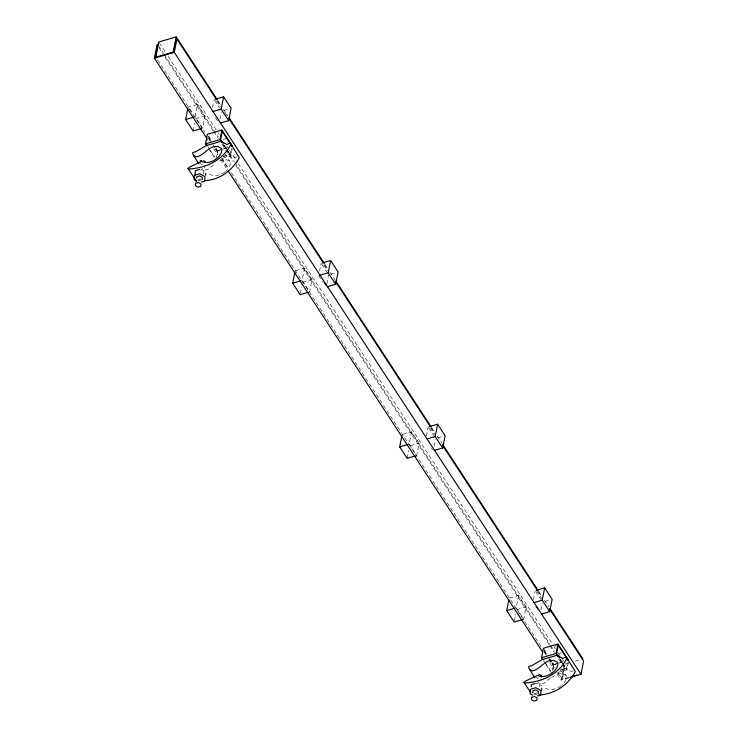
<?xml version="1.0" encoding="UTF-8"?>
<svg xmlns="http://www.w3.org/2000/svg" width="738" height="738" viewBox="0 0 738 738"><rect width="100%" height="100%" fill="white"/><g stroke="black" fill="none" stroke-linecap="round" stroke-linejoin="round"><path stroke-width="0.55" stroke-dasharray="3.69 2.77" d="M195.136 116.761L197.581 104.436L188.089 107.204M193.135 130.986L194.694 123.145M197.581 104.436L205.072 115.894L202.627 128.218L195.764 117.711M212.562 107.453L214.112 99.602M203.282 174.113L205.063 165.118M220.053 118.91L221.382 112.185M215.911 158.882L217.544 150.653L215.69 147.831M217.258 154.897L218.097 150.672L216.308 147.951M223.171 156.76L230.431 154.639L231.658 148.467M222.433 158.347L230.736 155.93L232.193 148.541M304.591 268.106L302.156 280.44L309.646 291.897L312.082 279.564L304.591 268.106L295.108 270.883M300.375 293.549L301.704 286.824M319.582 271.132L321.131 263.281M326.851 283.706L328.622 274.739M411.61 431.785L409.166 444.119L416.656 455.577L419.101 443.243L411.61 431.785L402.118 434.562M407.173 458.344L408.723 450.503M426.37 435.927L428.151 426.961M434.082 446.259L435.42 439.544M518.63 595.465L516.185 607.798L523.676 619.256L526.12 606.922L518.63 595.465L509.137 598.241M514.404 620.898L515.742 614.182M533.389 599.607L534.939 591.765M541.102 609.939L542.43 603.223M539.533 686.94L541.092 679.071M552.347 670.768L553.565 664.606L552.338 662.724M553.076 669.901L554.118 664.624L552.937 662.807M568.804 677.881L561.055 680.141L563.684 666.857L561.793 663.969M568.454 677.392L562.015 679.274L564.515 666.617L562.624 663.72M560.234 670.408L566.461 668.591L567.688 662.42M558.463 672.3L566.766 669.873L568.223 662.493M213.586 164.777L209.38 168.559L206.981 169.648L204.694 170.017L201.972 168.476M550.456 677.973L545.41 682.502L543.011 683.6L540.723 683.969L538.002 682.429M224.933 171.908C220.773 175.109 215.062 176.908 210.072 174.574L207.018 176.004M560.963 685.86C556.803 689.061 551.092 690.86 546.102 688.526L543.048 689.956M219.776 161.013L221.557 160.017L226.123 159.537L229.841 161.308L230.57 162.563L230.145 164.685A11.328 6.31 -33.2 0 1 227.461 169.592M551.351 677.475L556.701 674.467M197.876 180.303L200.93 178.873M533.906 694.246L536.95 692.816M237.129 156.843L235.468 157.581L229.38 154.463L223.079 156.299M573.158 670.787L571.498 671.534L565.409 668.416L560.151 669.947M195.579 118.661L205.072 115.894M223.715 110.451L230.044 108.597M223.116 139.464L227.267 138.255M217.544 150.653L222.728 149.141M223.762 148.836L226.88 147.932M218.097 150.672L222.239 149.463M223.282 149.159L227.424 147.951M201.234 180.007L199.371 180.552L196.723 179.048M302.598 282.34L312.082 279.564M330.735 274.121L337.054 272.276M410.669 445.706L419.101 443.243M437.745 437.8L444.073 435.955M516.628 609.699L526.12 606.922M544.764 601.479L551.092 599.634M555.133 646.211L558.242 645.307M559.146 653.416L561.221 652.807M553.565 664.606L562.9 661.875M554.118 664.624L558.269 663.416M559.312 663.111L561.387 662.503M568.703 663.01L565.437 663.969L562.43 679.144L558.011 672.401M575.234 661.1L580.677 659.514M563.684 666.857L564.515 666.617M534.598 683.702L536.757 683.074L541.858 685.971M537.264 693.96L535.401 694.504L532.744 693M557.587 673.969L562.153 673.49L565.871 675.261L566.6 676.506L566.175 678.637A11.328 6.31 -33.2 0 1 561.655 685.344M199.832 163.31L202.489 164.814M200.727 169.122L205.828 172.019M535.862 677.263L538.519 678.766M217.811 100.543L220.33 104.399M223.485 109.224L227.904 115.977M324.997 264.481L327.515 268.337M330.034 272.193L335.08 279.905M431.546 427.44L434.7 432.265M437.219 436.121L441.628 442.874M538.722 591.378L541.249 595.234M544.404 600.059L548.814 606.802M217.295 100.783L220.45 105.608M224.859 112.351L227.378 116.207M324.48 264.711L327.626 269.536M431.029 427.68L434.811 433.474M538.205 591.618L541.36 596.433M216.465 101.023L220.247 106.807M323.65 264.96L327.432 270.745M430.199 427.929L434.608 434.673M536.747 590.898L541.793 598.61M214.74 100.562L219.73 108.2M321.759 264.241L326.75 271.879M428.769 427.92L433.769 435.558M535.788 591.599L540.779 599.238M215.422 117.665L217.922 121.484M318.687 275.606L323.059 282.294M431.324 447.883L432.569 449.793M159.408 42.952L165.709 52.592M168.227 56.448L217.406 131.668M218.042 132.628L219.297 134.565M226.861 146.133L228.752 149.021M229.389 149.989L237.581 162.526M238.217 163.485L553.454 645.639M554.081 646.608L555.345 648.536M557.863 652.392L561.646 658.176M562.282 659.145L563.537 661.073M224.278 145.229L230.431 154.639M560.308 659.182L562.153 662.004M562.771 662.945L566.461 668.591M223.18 144.371L226.963 150.146M227.59 151.115L230.736 155.93M559.838 659.283L561.729 662.17M562.356 663.139L566.766 669.873M158.486 45.599L163.532 53.32M164.159 54.28L218.383 137.213M223.429 144.925L225.948 148.781M226.575 149.749L234.149 161.318M234.776 162.286L550.013 644.44M550.649 645.399L554.432 651.193M560.105 659.864L561.996 662.761M158.919 47.776L162.701 53.56M165.22 57.416L213.144 130.7M213.771 131.668L218.18 138.421M221.963 144.205L225.118 149.03M225.754 149.989L233.319 161.567M235.837 165.423L549.183 644.68M549.819 645.649L554.229 652.392M558.648 659.145L561.166 663.001M224.952 153.827L229.841 161.308M561.59 668.711L565.871 675.261M208.577 136.124L211.557 140.672M543.417 648.259L546.987 653.711M208.31 136.539L211.382 141.244M544.34 650.482L546.803 654.255M549.875 658.96L551.72 661.783M157.655 60.064L204.943 132.388M208.725 138.172L210.616 141.069M213.144 144.925L215.035 147.812M215.662 148.781L218.817 153.596M221.972 158.421L228.9 169.03M231.428 172.886L540.991 646.359M544.146 651.184L546.664 655.04M549.183 658.896L551.074 661.792M551.71 662.752L554.865 667.576M189.334 109.113L192.461 113.883M208.31 138.292L210.201 141.189M215.247 148.901L218.402 153.725M221.557 158.541L228.485 169.15M544.358 652.272L546.249 655.159M548.768 659.016L554.45 667.696M557.596 672.521L562.015 679.274M213.66 148.808L217.442 154.593M220.597 159.417L227.535 170.026M549.709 662.789L553.491 668.573M557.273 674.357L561.055 680.141M207.913 146.641L209.758 149.463M210.376 150.404L214.684 156.991M545.17 662.475L551.323 671.884M208.66 148.615L214.324 157.277M543.426 660.639L545.317 663.527M545.945 664.486L552.245 674.117M226.889 170.21A11.328 6.31 -33.2 0 1 225.625 171.391"/><path stroke-width="1.11" d="M195.044 175.164L195.33 170.699L199.647 169.436M196.769 178.273L196.871 176.723L199.666 175.912L202.323 177.415L202.175 179.74M205.616 175.376L205.754 173.135M531.222 686.884L531.36 684.643M532.744 693L532.901 690.676L535.696 689.864L538.353 691.368L538.196 693.683M541.369 677.17L541.471 675.621L538.814 674.117M541.572 690.445L541.72 688.203M206.723 138.2L154.399 58.164L157.028 44.88L157.858 44.64L155.349 57.287L173.605 51.964L176.114 39.308L176.945 39.068L216.031 98.855M155.764 57.167L158.771 41.983L176.197 36.9L217.184 99.584M173.19 52.084L176.197 36.9M569.911 677.558L580.972 674.329L174.316 52.352L176.945 39.068M201.575 128.523L193.135 130.986L185.644 119.528L187.867 108.32M206.769 145.718L205.515 143.799L207.387 134.307L221.917 130.072L232.618 146.438M206.677 140.737L207.083 138.679M220.219 123.08L228.66 120.617L221.16 109.159L223.605 96.835L215.173 99.298M221.926 142.443L220.035 139.556L221.917 130.072M228.66 120.617L231.095 108.292L223.605 96.835M308.585 292.202L300.154 294.665L292.663 283.207L294.886 271.999M327.238 286.759L335.67 284.296L328.179 272.839L330.624 260.514L322.183 262.977M335.67 284.296L338.115 271.971L330.624 260.514M415.605 455.881L407.173 458.344L399.682 446.887L401.896 435.678M434.248 450.438L442.689 447.975L435.199 436.518L437.634 424.193L429.202 426.656M442.689 447.975L445.125 435.651L437.634 424.193M522.624 619.56L514.183 622.023L506.692 610.566L508.916 599.357M541.268 614.117L549.699 611.654L542.209 600.197L544.653 587.872L536.222 590.335M549.699 611.654L552.144 599.33L544.653 587.872M542.799 659.671L541.544 657.752L543.417 648.259L557.946 644.016L568.647 660.39M557.956 656.396L556.065 653.508L557.946 644.016M580.972 674.329L583.601 661.045L549.561 608.97M196.557 181.539L187.996 168.439L189.315 167.203L201.511 161.484C206.797 163.956 212.793 161.779 217.064 158.292A11.328 6.31 -33.2 0 0 221.584 151.585L222.009 149.463L221.28 148.218L217.562 146.447C208.522 145.46 204.269 155.81 196.133 156.926L193.411 155.386L192.507 152.877L193.365 152.231L195.45 151.908L206.114 145.663L220.819 141.364L226.907 144.491L230.228 143.006L239.296 157.711C232.083 170.506 219.712 180.155 204.343 180.672M530.76 692.678L524.026 682.392L525.345 681.156L537.541 675.436C542.827 677.908 548.823 675.731 553.094 672.244A11.328 6.31 -33.2 0 0 557.614 665.538L558.039 663.416L557.31 662.17L553.592 660.39C544.552 659.412 540.299 669.753 532.163 670.879L529.441 669.338L528.537 666.829L529.395 666.174L531.48 665.851L542.144 659.606L556.849 655.316L562.937 658.434L566.258 656.949L575.326 671.663C567.863 685.427 554.173 694.467 538.14 695.095M154.399 58.164L174.316 52.352M185.644 119.528L194.085 117.065M212.728 111.623L221.16 109.159M205.515 143.799L220.035 139.556M199.989 160.985L201.852 160.441M201.391 182.074L204.629 181.133L204.915 176.659L199.804 173.762L194.417 175.33L194.131 179.804L196.677 181.253M292.663 283.207L301.095 280.744M319.748 275.302L328.179 272.839M399.682 446.887L408.114 444.424M426.758 438.981L435.199 436.518M506.692 610.566L515.133 608.103M533.777 602.66L542.209 600.197M541.544 657.752L556.065 653.508M532.439 684.329L534.598 683.702M571.138 676.608L577.042 674.883M537.421 696.026L540.659 695.076L540.945 690.611L535.834 687.715L530.447 689.283L530.152 693.757L532.707 695.205M187.996 168.439L189.085 168.974C206.391 168.024 222.738 160.257 230.736 144.62L230.228 143.006M524.026 682.392L525.115 682.927C542.421 681.977 558.767 674.209 566.766 658.564L566.258 656.949M203.67 160.672L205.441 161.677M229.158 117.905L324.36 263.512M336.344 281.833L430.918 426.481M442.892 444.802L538.094 590.409M550.078 608.73L582.863 658.877M228.642 118.145L323.216 262.783M335.19 281.104L430.392 426.721M442.376 445.042L537.578 590.649M324.296 282.433L326.187 285.32M536.139 606.442L538.03 609.33M232.064 146.41L222.212 131.355L220.588 139.583L223.051 143.347M568.094 660.362L558.242 645.307L556.618 653.527L559.69 658.241M228.162 170.995L542.771 652.18M206.068 143.818L207.295 145.7M193.411 155.386L198.909 163.808M529.441 669.338L534.939 677.752M195.561 183.319L195.413 185.644L198.061 187.148L200.865 186.336L201.013 184.011L198.365 182.507L195.561 183.319M531.591 697.272L531.443 699.596L534.091 701.1L536.895 700.279L537.043 697.964L534.395 696.46L531.591 697.272"/></g></svg>
